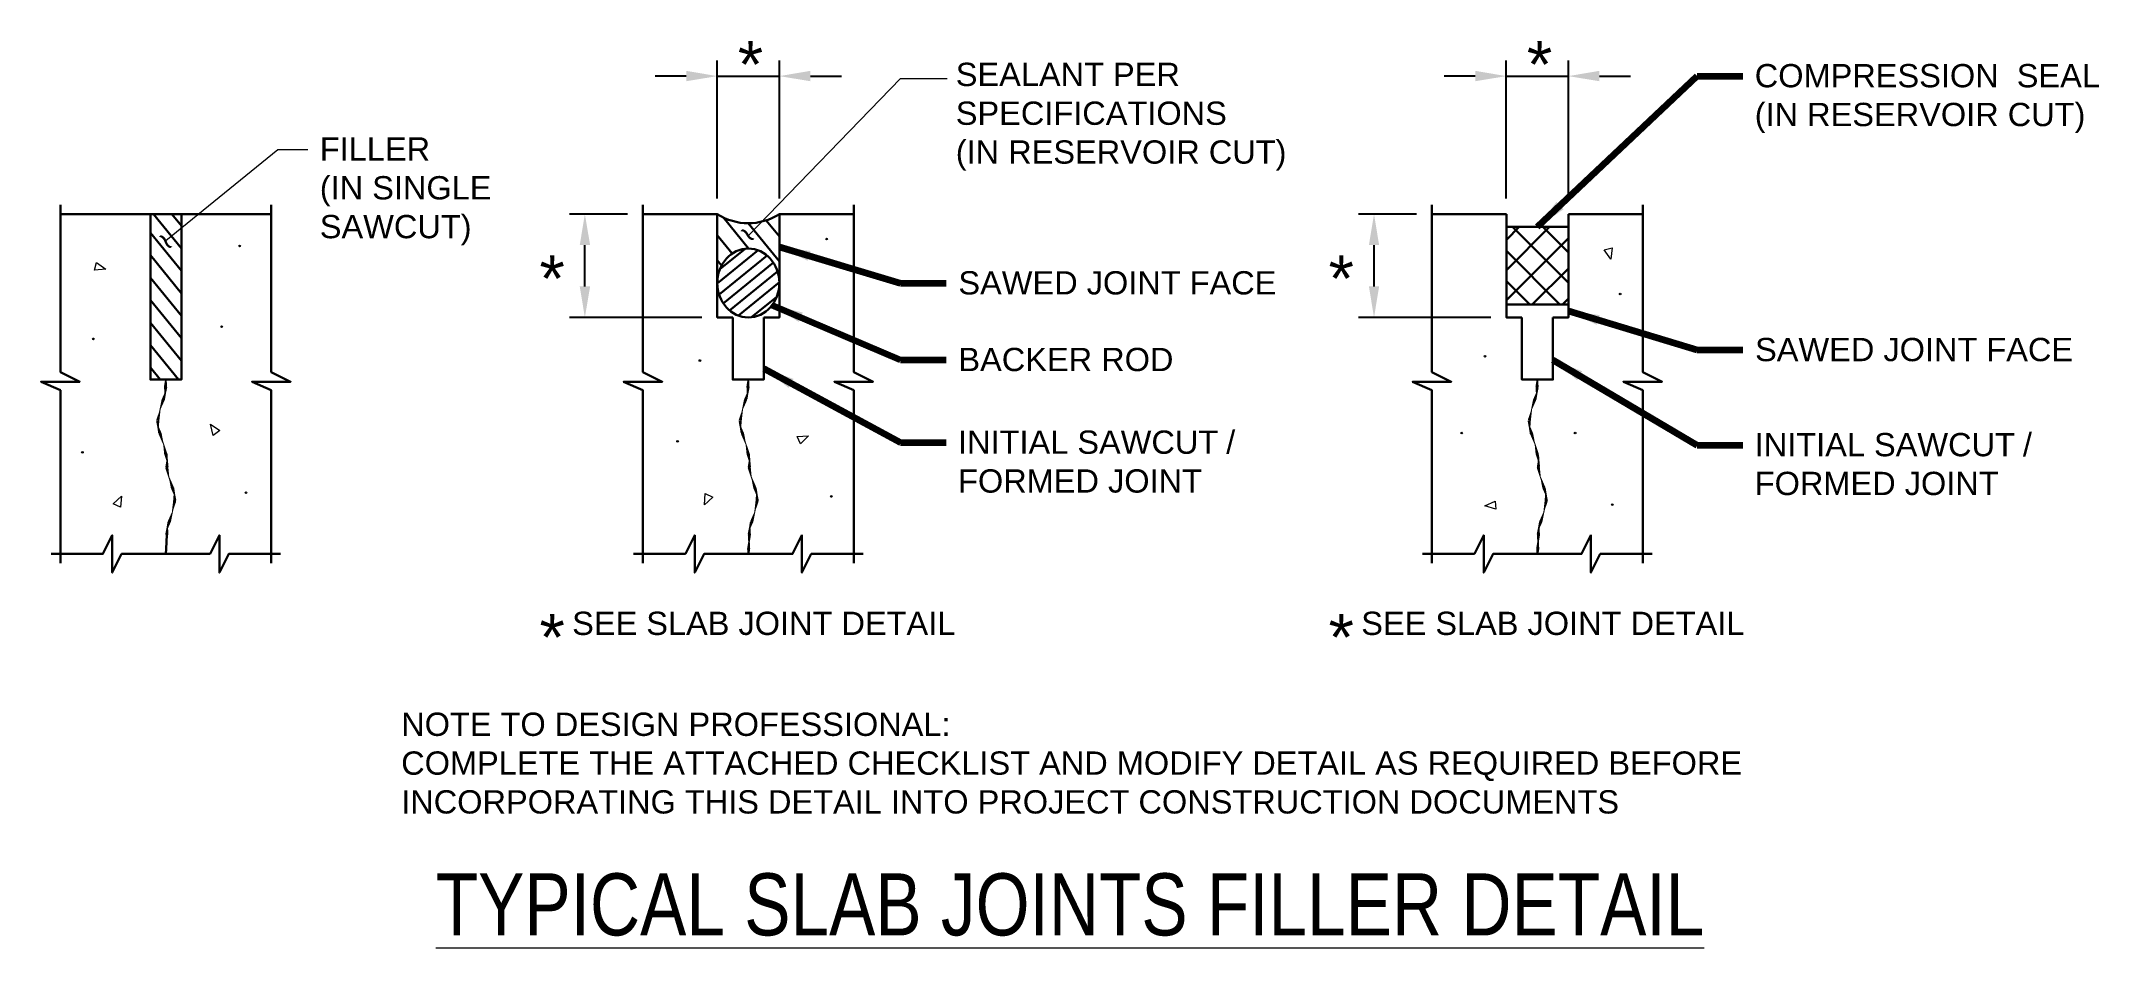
# Model space of a CAD drawing. Header units: inches. Extents: x 155 to 288, y 114 to 172.
import ezdxf

# ---------------------------------------------------------------- set-up
doc = ezdxf.new("R2010")
doc.units = ezdxf.units.IN
doc.header["$LTSCALE"] = 5
doc.header["$MEASUREMENT"] = 0
for name, color, linetype, lineweight in [('Annotation', 94, 'Continuous', 15), ('S-ANNO-DIMS', 1, 'Continuous', 20), ('S-ANNO-TEXT', 7, 'Continuous', 20), ('S-DELT-PATT', 7, 'Continuous', 15), ('S-DETL', 3, 'Continuous', 30)]:
    doc.layers.add(name, color=color, linetype=linetype, lineweight=lineweight)
doc.styles.add('Romans', font='arial.ttf')
doc.dimstyles.get("Standard").update_dxf_attribs({"dimtxt": 0.18, "dimasz": 0.18, "dimexe": 0.18, "dimexo": 0.0625, "dimgap": 0.09, "dimtad": 0, "dimtih": 1, "dimtoh": 1, "dimdec": 4, "dimzin": 0, "dimdsep": 46, "dimtxsty": 'Standard', "dimcen": 0.09, "dimadec": 0, "dimazin": 0, "dimtfac": 1, "dimtdec": 4, "dimtofl": 0, "dimtmove": 0, "dimatfit": 3, "dimfxl": 1, "dimtolj": 1, "dimtzin": 0, "dimarcsym": 0})

# ---------------------------------------------------------------- blocks, each defined once
blk = doc.blocks.new('*D0')
at = {"layer": 'Defpoints', "color": 0, "transparency": 16777216}
for p in [(253.51, 170.24), (249.51, 161.35), (253.51, 161.35)]:
    blk.add_point(p, dxfattribs=at)
at = {"layer": 'S-ANNO-DIMS', "color": 0, "lineweight": -2, "transparency": 16777216}
for p, q in [((249.51, 162.35), (249.51, 171.24)), ((253.51, 162.35), (253.51, 171.24)), ((247.51, 170.24), (245.51, 170.24)), ((249.51, 170.24), (253.51, 170.24)), ((255.51, 170.24), (257.51, 170.24))]:
    blk.add_line(p, q, dxfattribs=at)
at = {"layer": 'S-ANNO-DIMS', "color": 0, "transparency": 16777216}
for points in [[(247.51, 170.58), (247.51, 169.91), (249.51, 170.24)], [(255.51, 170.58), (255.51, 169.91), (253.51, 170.24)]]:
    blk.add_solid(points, dxfattribs=at)
blk = doc.blocks.new('*D1')
at = {"layer": 'Defpoints', "color": 0, "transparency": 16777216}
for p in [(240.99, 161.35), (244.72, 161.35), (249.51, 154.69)]:
    blk.add_point(p, dxfattribs=at)
at = {"layer": 'S-ANNO-DIMS', "color": 0, "lineweight": -2, "transparency": 16777216}
for p, q in [((243.72, 161.35), (239.99, 161.35)), ((240.99, 156.69), (240.99, 159.35)), ((248.51, 154.69), (239.99, 154.69))]:
    blk.add_line(p, q, dxfattribs=at)
at = {"layer": 'S-ANNO-DIMS', "color": 0, "transparency": 16777216}
for points in [[(240.66, 159.35), (241.32, 159.35), (240.99, 161.35)], [(240.66, 156.69), (241.32, 156.69), (240.99, 154.69)]]:
    blk.add_solid(points, dxfattribs=at)
blk = doc.blocks.new('*D2')
at = {"layer": 'Defpoints', "color": 0, "transparency": 16777216}
for p in [(202.68, 170.24), (198.68, 161.35), (202.68, 161.35)]:
    blk.add_point(p, dxfattribs=at)
at = {"layer": 'S-ANNO-DIMS', "color": 0, "lineweight": -2, "transparency": 16777216}
for p, q in [((198.68, 162.35), (198.68, 171.24)), ((202.68, 162.35), (202.68, 171.24)), ((196.68, 170.24), (194.68, 170.24)), ((198.68, 170.24), (202.68, 170.24)), ((204.68, 170.24), (206.68, 170.24))]:
    blk.add_line(p, q, dxfattribs=at)
at = {"layer": 'S-ANNO-DIMS', "color": 0, "transparency": 16777216}
for points in [[(196.68, 170.58), (196.68, 169.91), (198.68, 170.24)], [(204.68, 170.58), (204.68, 169.91), (202.68, 170.24)]]:
    blk.add_solid(points, dxfattribs=at)
blk = doc.blocks.new('*D3')
at = {"layer": 'Defpoints', "color": 0, "transparency": 16777216}
for p in [(190.15, 161.35), (193.89, 161.35), (198.68, 154.69)]:
    blk.add_point(p, dxfattribs=at)
at = {"layer": 'S-ANNO-DIMS', "color": 0, "lineweight": -2, "transparency": 16777216}
for p, q in [((192.89, 161.35), (189.15, 161.35)), ((190.15, 156.69), (190.15, 159.35)), ((197.68, 154.69), (189.15, 154.69))]:
    blk.add_line(p, q, dxfattribs=at)
at = {"layer": 'S-ANNO-DIMS', "color": 0, "transparency": 16777216}
for points in [[(189.82, 159.35), (190.49, 159.35), (190.15, 161.35)], [(189.82, 156.69), (190.49, 156.69), (190.15, 154.69)]]:
    blk.add_solid(points, dxfattribs=at)

msp = doc.modelspace()

# ---------------------------------------------------------------- hatches: boundary and pattern name
at = {"layer": 'S-DETL'}
h = msp.add_hatch(dxfattribs=at)
h.set_pattern_fill('ANSI37', color=256, scale=11)
h.set_pattern_definition([(45, (-921.4564, 178.7784), (-0.9722718, 0.9722718), []), (135, (-921.4564, 178.7784), (-0.9722718, -0.9722718), [])])
h.paths.add_polyline_path([(249.5145942, 160.5200068), (253.5145942, 160.5200068), (253.5145942, 155.5250068), (249.5145942, 155.5250068)])

# ---------------------------------------------------------------- linework, layer by layer
at = {"layer": 'Annotation', "flags": 128}
for points in [[(163.2512145, 150.2243396, 0, 0.2, 0), (162.9763617, 149.3722083, 0.2, 0.2, 0)], [(163.0913183, 149.3511576, 0, 0.2, 0), (163.1362579, 150.2453904, 0.2, 0.2, 0)], [(163.1587277, 150.6925068, 0.1, 0.2, 0), (163.1362579, 150.2453904, 0.2, 0.2, 0)], [(200.7722093, 150.2243396, 0, 0.2, 0), (200.4973564, 149.3722083, 0.2, 0.2, 0)], [(200.612313, 149.3511576, 0, 0.2, 0), (200.6572527, 150.2453904, 0.2, 0.2, 0)], [(200.6797225, 150.6925068, 0.1, 0.2, 0), (200.6572527, 150.2453904, 0.2, 0.2, 0)], [(251.607081, 150.2243396, 0, 0.2, 0), (251.3322282, 149.3722083, 0.2, 0.2, 0)], [(251.4471848, 149.3511576, 0, 0.2, 0), (251.4921244, 150.2453904, 0.2, 0.2, 0)], [(251.5145942, 150.6925068, 0.1, 0.2, 0), (251.4921244, 150.2453904, 0.2, 0.2, 0)], [(162.8389353, 148.9461426, 0, 0.2, 0), (162.6393965, 148.0732989, 0.2, 0.2, 0)], [(162.7015089, 148.520077, 0, 0.2, 0), (162.9763617, 149.3722083, 0.2, 0.2, 0)], [(200.35993, 148.9461426, 0, 0.2, 0), (200.1603913, 148.0732989, 0.2, 0.2, 0)], [(200.2225036, 148.520077, 0, 0.2, 0), (200.4973564, 149.3722083, 0.2, 0.2, 0)], [(251.1948018, 148.9461426, 0, 0.2, 0), (250.9952631, 148.0732989, 0.2, 0.2, 0)], [(251.0573754, 148.520077, 0, 0.2, 0), (251.3322282, 149.3722083, 0.2, 0.2, 0)], [(162.5241729, 148.0537627, 0, 0.2, 0), (162.7877891, 147.1980885, 0.2, 0.2, 0)], [(162.6725655, 147.1785522, 0, 0.2, 0), (162.6393965, 148.0732989, 0.2, 0.2, 0)], [(163.0514053, 146.3424143, 0, 0.2, 0), (162.7877891, 147.1980885, 0.2, 0.2, 0)], [(200.0451676, 148.0537627, 0, 0.2, 0), (200.3087838, 147.1980885, 0.2, 0.2, 0)], [(200.1935602, 147.1785522, 0, 0.2, 0), (200.1603913, 148.0732989, 0.2, 0.2, 0)], [(200.5724001, 146.3424143, 0, 0.2, 0), (200.3087838, 147.1980885, 0.2, 0.2, 0)], [(250.8800394, 148.0537627, 0, 0.2, 0), (251.1436556, 147.1980885, 0.2, 0.2, 0)], [(251.028432, 147.1785522, 0, 0.2, 0), (250.9952631, 148.0732989, 0.2, 0.2, 0)], [(251.4072718, 146.3424143, 0, 0.2, 0), (251.1436556, 147.1980885, 0.2, 0.2, 0)], [(162.9573872, 146.7801111, 0, 0.2, 0), (163.1454234, 145.9047174, 0.2, 0.2, 0)], [(163.3334595, 145.0293236, 0, 0.2, 0), (163.1454234, 145.9047174, 0.2, 0.2, 0)], [(163.2619113, 145.9141369, 0, 0.2, 0), (163.2169717, 145.0199041, 0.2, 0.2, 0)], [(200.478382, 146.7801111, 0, 0.2, 0), (200.6664181, 145.9047174, 0.2, 0.2, 0)], [(200.8544543, 145.0293236, 0, 0.2, 0), (200.6664181, 145.9047174, 0.2, 0.2, 0)], [(200.782906, 145.9141369, 0, 0.2, 0), (200.7379664, 145.0199041, 0.2, 0.2, 0)], [(251.3132538, 146.7801111, 0, 0.2, 0), (251.5012899, 145.9047174, 0.2, 0.2, 0)], [(251.6893261, 145.0293236, 0, 0.2, 0), (251.5012899, 145.9047174, 0.2, 0.2, 0)], [(251.6177778, 145.9141369, 0, 0.2, 0), (251.5728382, 145.0199041, 0.2, 0.2, 0)], [(163.4050078, 144.1445103, 0, 0.2, 0), (163.2169717, 145.0199041, 0.2, 0.2, 0)], [(163.3109897, 144.5822072, 0, 0.2, 0), (163.5746059, 143.726533, 0.2, 0.2, 0)], [(200.9260026, 144.1445103, 0, 0.2, 0), (200.7379664, 145.0199041, 0.2, 0.2, 0)], [(200.8319845, 144.5822072, 0, 0.2, 0), (201.0956007, 143.726533, 0.2, 0.2, 0)], [(251.7608743, 144.1445103, 0, 0.2, 0), (251.5728382, 145.0199041, 0.2, 0.2, 0)], [(251.6668563, 144.5822072, 0, 0.2, 0), (251.9304725, 143.726533, 0.2, 0.2, 0)], [(163.8382222, 142.8708588, 0, 0.2, 0), (163.5746059, 143.726533, 0.2, 0.2, 0)], [(163.6898296, 143.7460692, 0, 0.2, 0), (163.7229985, 142.8513225, 0.2, 0.2, 0)], [(201.3592169, 142.8708588, 0, 0.2, 0), (201.0956007, 143.726533, 0.2, 0.2, 0)], [(201.2108243, 143.7460692, 0, 0.2, 0), (201.2439933, 142.8513225, 0.2, 0.2, 0)], [(252.1940887, 142.8708588, 0, 0.2, 0), (251.9304725, 143.726533, 0.2, 0.2, 0)], [(252.0456961, 143.7460692, 0, 0.2, 0), (252.078865, 142.8513225, 0.2, 0.2, 0)], [(163.6608861, 142.4045445, 0, 0.2, 0), (163.3860333, 141.5524131, 0.2, 0.2, 0)], [(163.5234597, 141.9784788, 0, 0.2, 0), (163.7229985, 142.8513225, 0.2, 0.2, 0)], [(201.1818809, 142.4045445, 0, 0.2, 0), (200.9070281, 141.5524131, 0.2, 0.2, 0)], [(201.0444545, 141.9784788, 0, 0.2, 0), (201.2439933, 142.8513225, 0.2, 0.2, 0)], [(252.0167527, 142.4045445, 0, 0.2, 0), (251.7418999, 141.5524131, 0.2, 0.2, 0)], [(251.8793263, 141.9784788, 0, 0.2, 0), (252.078865, 142.8513225, 0.2, 0.2, 0)], [(163.1111805, 140.7002818, 0, 0.2, 0), (163.3860333, 141.5524131, 0.2, 0.2, 0)], [(163.2710767, 141.5734639, 0, 0.2, 0), (163.2261371, 140.6792311, 0.2, 0.2, 0)], [(200.6321753, 140.7002818, 0, 0.2, 0), (200.9070281, 141.5524131, 0.2, 0.2, 0)], [(200.7021923, 139.7849983, 0, 0.2, 0), (200.7471319, 140.6792311, 0.2, 0.2, 0)], [(200.7471319, 140.6792311, 0, 0.2, 0), (200.7021923, 139.7849983, 0.2, 0.2, 0)], [(200.7920715, 141.5734639, 0, 0.2, 0), (200.7471319, 140.6792311, 0.2, 0.2, 0)], [(251.4670471, 140.7002818, 0, 0.2, 0), (251.7418999, 141.5524131, 0.2, 0.2, 0)], [(251.5370641, 139.7849983, 0, 0.2, 0), (251.5820037, 140.6792311, 0.2, 0.2, 0)], [(251.5820037, 140.6792311, 0, 0.2, 0), (251.5370641, 139.7849983, 0.2, 0.2, 0)], [(251.6269433, 141.5734639, 0, 0.2, 0), (251.5820037, 140.6792311, 0.2, 0.2, 0)], [(200.6856598, 139.4560267, 0.1264237, 0.2, 0), (200.7021923, 139.7849983, 0.2, 0.2, 0)], [(251.5205316, 139.4560267, 0.1264237, 0.2, 0), (251.5370641, 139.7849983, 0.2, 0.2, 0)]]:
    msp.add_lwpolyline(points, format="xyseb", dxfattribs=at)
at = {"layer": 'S-ANNO-TEXT'}
for p, q in [((200.6797225, 159.9450832), (210.4767205, 170.0788651)), ((210.4767205, 170.0788651), (213.4999679, 170.0788651)), ((163.1587277, 159.6425346), (170.3783655, 165.5200068)), ((170.3783655, 165.5200068), (172.2983655, 165.5200068))]:
    msp.add_line(p, q, dxfattribs=at)
at = {"layer": 'S-DELT-PATT', "flags": 128}
for points in [[(167.9584194, 159.2991545, -1), (167.8547394, 159.2991545, -1)], [(205.7788488, 159.7394058, -1), (205.6751688, 159.7394058, -1)], [(256.8980856, 156.2031625, -1), (256.7944056, 156.2031625, -1)], [(166.8014736, 154.0956033, -1), (166.6977936, 154.0956033, -1)], [(158.5375644, 153.3109426, -1), (158.4338844, 153.3109426, -1)], [(197.6106204, 151.9138212, -1), (197.5069404, 151.9138212, -1)], [(248.1889141, 152.193148, -1), (248.0852341, 152.193148, -1)], [(246.6942417, 147.2419647, -1), (246.5905617, 147.2419647, -1)], [(253.9967681, 147.2419647, -1), (253.8930881, 147.2419647, -1)], [(157.8351334, 146.0011909, -1), (157.7314534, 146.0011909, -1)], [(196.1716559, 146.710868, -1), (196.0679759, 146.710868, -1)], [(168.3716078, 143.3994129, -1), (168.2679278, 143.3994129, -1)], [(206.0751079, 143.1576308, -1), (205.9714279, 143.1576308, -1)], [(256.3882306, 142.6322442, -1), (256.2845506, 142.6322442, -1)]]:
    msp.add_lwpolyline(points, format="xyb", close=True, dxfattribs=at)
for points in [[(256.3363915, 159.183447), (256.2483725, 158.455693), (255.8242785, 159.0462268)], [(158.6973248, 158.2402475), (159.2835688, 157.8001438), (158.5601045, 157.7281346)], [(166.1981419, 147.0940588), (166.0319462, 147.8080282), (166.6324386, 147.3981567)], [(203.8279837, 147.0295556), (204.5599658, 147.069247), (204.0520467, 146.5490508)], [(159.7538684, 142.6849427), (160.2890862, 143.1858571), (160.2343732, 142.4608796)], [(198.3860888, 143.1219227), (197.8508711, 142.6210083), (197.9055841, 143.3459858)], [(248.837455, 142.3363911), (248.1360416, 142.5494461), (248.7912469, 142.864552)]]:
    msp.add_lwpolyline(points, close=True, dxfattribs=at)
at = {"layer": 'S-DETL'}
for p, q in [((162.1587277, 161.3525068), (164.1587277, 161.3525068)), ((164.1587277, 159.1381825), (162.3560571, 161.3525068)), ((164.1587277, 160.5861937), (163.5348759, 161.3525068)), ((198.6797225, 161.3525068), (193.8879257, 161.3525068)), ((200.6863475, 159.1324946), (199.0494865, 161.1431453)), ((202.6797225, 158.2928185), (200.6731024, 160.7576656)), ((202.6797225, 159.9017198), (201.8301773, 160.9452651)), ((207.4715192, 161.3525068), (202.6797225, 161.3525068)), ((249.5145942, 161.3525068), (244.7227975, 161.3525068)), ((258.306391, 161.3525068), (253.5145942, 161.3525068)), ((164.1587277, 157.6901714), (162.1587277, 160.1468867)), ((199.6399679, 158.8089217), (198.6797225, 159.9884465)), ((198.8449784, 157.7961352), (200.4717349, 159.1204698)), ((164.1587277, 156.2421603), (162.1587277, 158.6988755)), ((198.9565816, 158.0394632), (198.6797225, 158.3795453)), ((198.6800982, 156.8694788), (201.3175257, 159.0165957)), ((198.7947741, 156.1704076), (201.8837603, 158.6851364)), ((199.0669784, 155.5995796), (202.2924665, 158.2254339)), ((164.1587277, 154.7941491), (162.1587277, 157.2508644)), ((199.4756846, 155.1398772), (202.5646709, 157.6546059)), ((200.0419192, 154.8084178), (202.6793468, 156.9555348)), ((164.1587277, 153.346138), (162.1587277, 155.8028533)), ((200.88771, 154.7045437), (202.5144666, 156.0288784)), ((164.1587277, 151.8981269), (162.1587277, 154.3548421)), ((163.9613983, 150.6925068), (162.1587277, 152.906831)), ((162.7825795, 150.6925068), (162.1587277, 151.4588199))]:
    msp.add_line(p, q, dxfattribs=at)
for points in [[(156.3669309, 161.9525068), (156.3669309, 151.1677692), (157.6113007, 150.5455843), (155.1225611, 150.5455843), (156.3669309, 149.9987225), (156.3669309, 138.8560267)], [(169.9505245, 161.9525068), (169.9505245, 151.1677692), (171.1948943, 150.5455843), (168.7061547, 150.5455843), (169.9505245, 149.9987225), (169.9505245, 138.8560267)], [(193.8879257, 161.9525068), (193.8879257, 151.1677692), (195.1322955, 150.5455843), (192.6435559, 150.5455843), (193.8879257, 149.9987225), (193.8879257, 138.8560267)], [(207.4715192, 161.9525068), (207.4715192, 151.1677692), (208.715889, 150.5455843), (206.2271494, 150.5455843), (207.4715192, 149.9987225), (207.4715192, 138.8560267)], [(244.7227975, 161.9525068), (244.7227975, 151.1677692), (245.9671673, 150.5455843), (243.4784277, 150.5455843), (244.7227975, 149.9987225), (244.7227975, 138.8560267)], [(258.306391, 161.9525068), (258.306391, 151.1677692), (259.5507608, 150.5455843), (257.0620212, 150.5455843), (258.306391, 149.9987225), (258.306391, 138.8560267)], [(156.3669309, 161.3525068), (162.1587277, 161.3525068), (162.1587277, 150.6925068), (164.1587277, 150.6925068), (164.1587277, 161.3525068), (169.9505245, 161.3525068)], [(198.6797225, 161.3525068), (198.6797225, 154.6925068), (199.6797225, 154.6925068)], [(201.6797225, 154.6925068), (202.6797225, 154.6925068), (202.6797225, 161.3525068)], [(201.6797225, 154.6925068), (202.6797225, 154.6925068), (202.6797225, 161.3525068)], [(249.5145942, 161.3525068), (249.5145942, 154.6925068), (250.5145942, 154.6925068)], [(252.5145942, 154.6925068), (253.5145942, 154.6925068), (253.5145942, 161.3525068)], [(252.5145942, 154.6925068), (253.5145942, 154.6925068), (253.5145942, 161.3525068)], [(199.6797225, 154.6925068), (199.6797225, 150.6925068), (201.6797225, 150.6925068), (201.6797225, 154.6925068)], [(250.5145942, 154.6925068), (250.5145942, 150.6925068), (252.5145942, 150.6925068), (252.5145942, 154.6925068)], [(155.7669309, 139.4560267), (159.1067119, 139.4560267), (159.7067119, 140.6560267), (159.7067119, 138.2560267), (160.3067119, 139.4560267), (166.0107435, 139.4560267), (166.6107435, 140.6560267), (166.6107435, 138.2560267), (167.2107435, 139.4560267), (170.5505245, 139.4560267)], [(163.1811975, 139.7849983), (163.2261371, 140.6792311)], [(163.2261371, 140.6792311), (163.1811975, 139.7849983)], [(193.2879257, 139.4560267), (196.6277067, 139.4560267), (197.2277067, 140.6560267), (197.2277067, 138.2560267), (197.8277067, 139.4560267), (203.5317383, 139.4560267), (204.1317383, 140.6560267), (204.1317383, 138.2560267), (204.7317383, 139.4560267), (208.0715192, 139.4560267)], [(244.1227975, 139.4560267), (247.4625784, 139.4560267), (248.0625784, 140.6560267), (248.0625784, 138.2560267), (248.6625784, 139.4560267), (254.3666101, 139.4560267), (254.9666101, 140.6560267), (254.9666101, 138.2560267), (255.5666101, 139.4560267), (258.906391, 139.4560267)], [(163.1646651, 139.4560267), (163.1811975, 139.7849983)]]:
    msp.add_lwpolyline(points, dxfattribs=at)
msp.add_lwpolyline([(249.5145942, 160.5200068), (253.5145942, 160.5200068), (253.5145942, 155.5250068), (249.5145942, 155.5250068)], close=True, dxfattribs=at)
msp.add_ellipse((200.6797225, 165.1976596), major_axis=(0, -4.44), ratio=0.9009009009, start_param=5.7595865316, end_param=6.8067840828, dxfattribs=at)
msp.add_ellipse((200.6797225, 156.9125068), major_axis=(0, -2.22), ratio=0.9009009009, dxfattribs=at)

# ---------------------------------------------------------------- texts
at = {"layer": 'S-ANNO-TEXT', "linetype": 'Continuous', "attachment_point": 1, "style": 'Romans'}
for s, insert, char_height in [('*', (200.0033923, 172.4926019), 3), ('*', (250.8382641, 172.4926019), 3), ('*', (187.2284861, 158.6999678), 3), ('*', (238.0633579, 158.6999678), 3), ('*', (187.2284861, 135.5863692), 3), ('SEE SLAB JOINT DETAIL', (189.3311464, 135.7346461), 1.5), ('*', (238.0633579, 135.5863692), 3), ('SEE SLAB JOINT DETAIL', (240.1660182, 135.7346461), 1.5)]:
    msp.add_mtext(s, dxfattribs=dict(at, insert=insert, char_height=char_height))
at = {"layer": 'S-ANNO-TEXT', "style": 'Romans'}
for s, insert, char_height, attachment_point in [('SEALANT PER \\PSPECIFICATIONS\\P(IN RESERVOIR CUT)', (214.0453738, 171.1008095), 1.499999989, 1), ('COMPRESSION  SEAL\\P(IN RESERVOIR CUT)', (265.5164599, 171.0186933), 1.499999989, 1), ('FILLER \\P(IN SINGLE \\PSAWCUT)', (173.0744569, 166.2960982), 1.499999989, 1), ('SAWED JOINT FACE', (214.2139675, 157.6725294), 1.499999989, 1), ('BACKER ROD', (214.2139675, 152.7331186), 1.49999999, 1), ('SAWED JOINT FACE', (265.538856, 153.373596), 1.499999989, 1), ('INITIAL SAWCU{\\T1.4;T/\\P}FORMED JOINT', (214.1915714, 147.4071257), 1.499999989, 1), ('INITIAL SAWCU{\\T1.4;T/\\P}FORMED JOINT', (265.5164599, 147.2476287), 1.499999989, 1), ('NOTE TO DESIGN PROFESSIONAL: \\PCOMPLETE THE ATTACHED CHECKLIST AND MODIFY DETAIL AS REQUIRED BEFORE \\PINCORPORATING THIS DETAIL INTO PROJECT CONSTRUCTION DOCUMENTS', (178.3167928, 129.2314401), 1.499999989, 1), ('{\\W0.8;\\LTYPICAL SLAB JOINTS FILLER DETAIL}', (221.4049576, 118.8760513), 4, 2)]:
    msp.add_mtext(s, dxfattribs=dict(at, insert=insert, char_height=char_height, attachment_point=attachment_point))
at = {"layer": 'S-ANNO-TEXT', "insert": (163.3038529, 160.5487932), "char_height": 1.5, "attachment_point": 1, "rotation": 312.27908324, "style": 'Romans'}
msp.add_mtext('~', dxfattribs=at)
at = {"layer": 'S-ANNO-TEXT', "insert": (200.5941641, 159.0477651), "char_height": 1.5, "attachment_point": 1, "rotation": 140.863303481}
msp.add_mtext('~', dxfattribs=at)

# ---------------------------------------------------------------- dimensions: what is measured, and where the dimension line sits
at = {"layer": 'S-ANNO-DIMS'}
for base, p1, p2, picture, middle in [((202.6797225, 170.2426019), (198.6797225, 161.3525068), (202.6797225, 161.3525068), '*D2', (200.6797225, 170.2426019)), ((253.5145942, 170.2426019), (249.5145942, 161.3525068), (253.5145942, 161.3525068), '*D0', (251.5145942, 170.2426019))]:
    dim = msp.add_linear_dim(base=base, p1=p1, p2=p2, text=' ', dimstyle='Standard', override={"dimscale": 16, "dimtxt": 0.09375, "dimasz": 0.125, "dimexe": 0.0625, "dimgap": 0.0625, "dimdec": 5, "dimlfac": 1, "dimrnd": 0.03125, "dimzin": 7, "dimlunit": 4, "dimtxsty": 'Romans', "dimcen": 0.125, "dimadec": 4, "dimtdec": 5, "dimtofl": 1, "dimtvp": 1, "dimfrac": 2, "dimtzin": 3}, dxfattribs=at)
    dim.commit()
    dim.dimension.update_dxf_attribs({"geometry": picture, "text_midpoint": middle, "dimtype": 128})
for base, p1, p2, picture, middle in [((190.1548163, 161.3525068), (198.6797225, 154.6925068), (193.8879257, 161.3525068), '*D3', (190.1548163, 157.3525068)), ((240.9896881, 161.3525068), (249.5145942, 154.6925068), (244.7227975, 161.3525068), '*D1', (240.9896881, 157.3525068))]:
    dim = msp.add_linear_dim(base=base, p1=p1, p2=p2, angle=90, text=' ', dimstyle='Standard', override={"dimscale": 16, "dimtxt": 0.09375, "dimasz": 0.125, "dimexe": 0.0625, "dimgap": 0.0625, "dimdec": 5, "dimlfac": 1, "dimrnd": 0.03125, "dimzin": 7, "dimlunit": 4, "dimtxsty": 'Romans', "dimcen": 0.125, "dimadec": 4, "dimtdec": 5, "dimtofl": 1, "dimtvp": 1, "dimfrac": 2, "dimtzin": 3}, dxfattribs=at)
    dim.commit()
    dim.dimension.update_dxf_attribs({"geometry": picture, "text_midpoint": middle, "dimtype": 128})

# ---------------------------------------------------------------- leaders
at = {"layer": 'S-ANNO-TEXT'}
for points in [[(251.5145942, 160.5200068), (261.801609, 170.2426019), (264.7403685, 170.2426019)], [(202.6797225, 159.2336937), (210.4767205, 156.8967612), (213.41548, 156.8967612)], [(202.2169472, 155.4923399), (210.4767205, 151.9573504), (213.41548, 151.9573504)], [(253.5145942, 155.1087568), (261.801609, 152.5978278), (264.7403685, 152.5978278)], [(201.6797225, 151.3959434), (210.4767205, 146.6310343), (213.41548, 146.6310343)], [(252.5145942, 151.9570425), (261.801609, 146.4715373), (264.7403685, 146.4715373)]]:
    msp.add_leader(points, dimstyle='Standard', override={"dimscale": 16, "dimtxt": 0.09375, "dimasz": 0.125, "dimexe": 0.0625, "dimgap": 0.0625, "dimtad": 0, "dimtih": 0, "dimtoh": 0, "dimdec": 5, "dimlfac": 16, "dimrnd": 0.03125, "dimzin": 7, "dimlunit": 4, "dimtxsty": 'Romans', "dimcen": 0.125, "dimclrd": 256, "dimclre": 256, "dimclrt": 256, "dimadec": 4, "dimtdec": 5, "dimtofl": 1, "dimtvp": 1, "dimfrac": 2, "dimtzin": 3, "dimlwd": 65535, "dimlwe": 65535}, dxfattribs=at)

doc.saveas('drawing.dxf')
